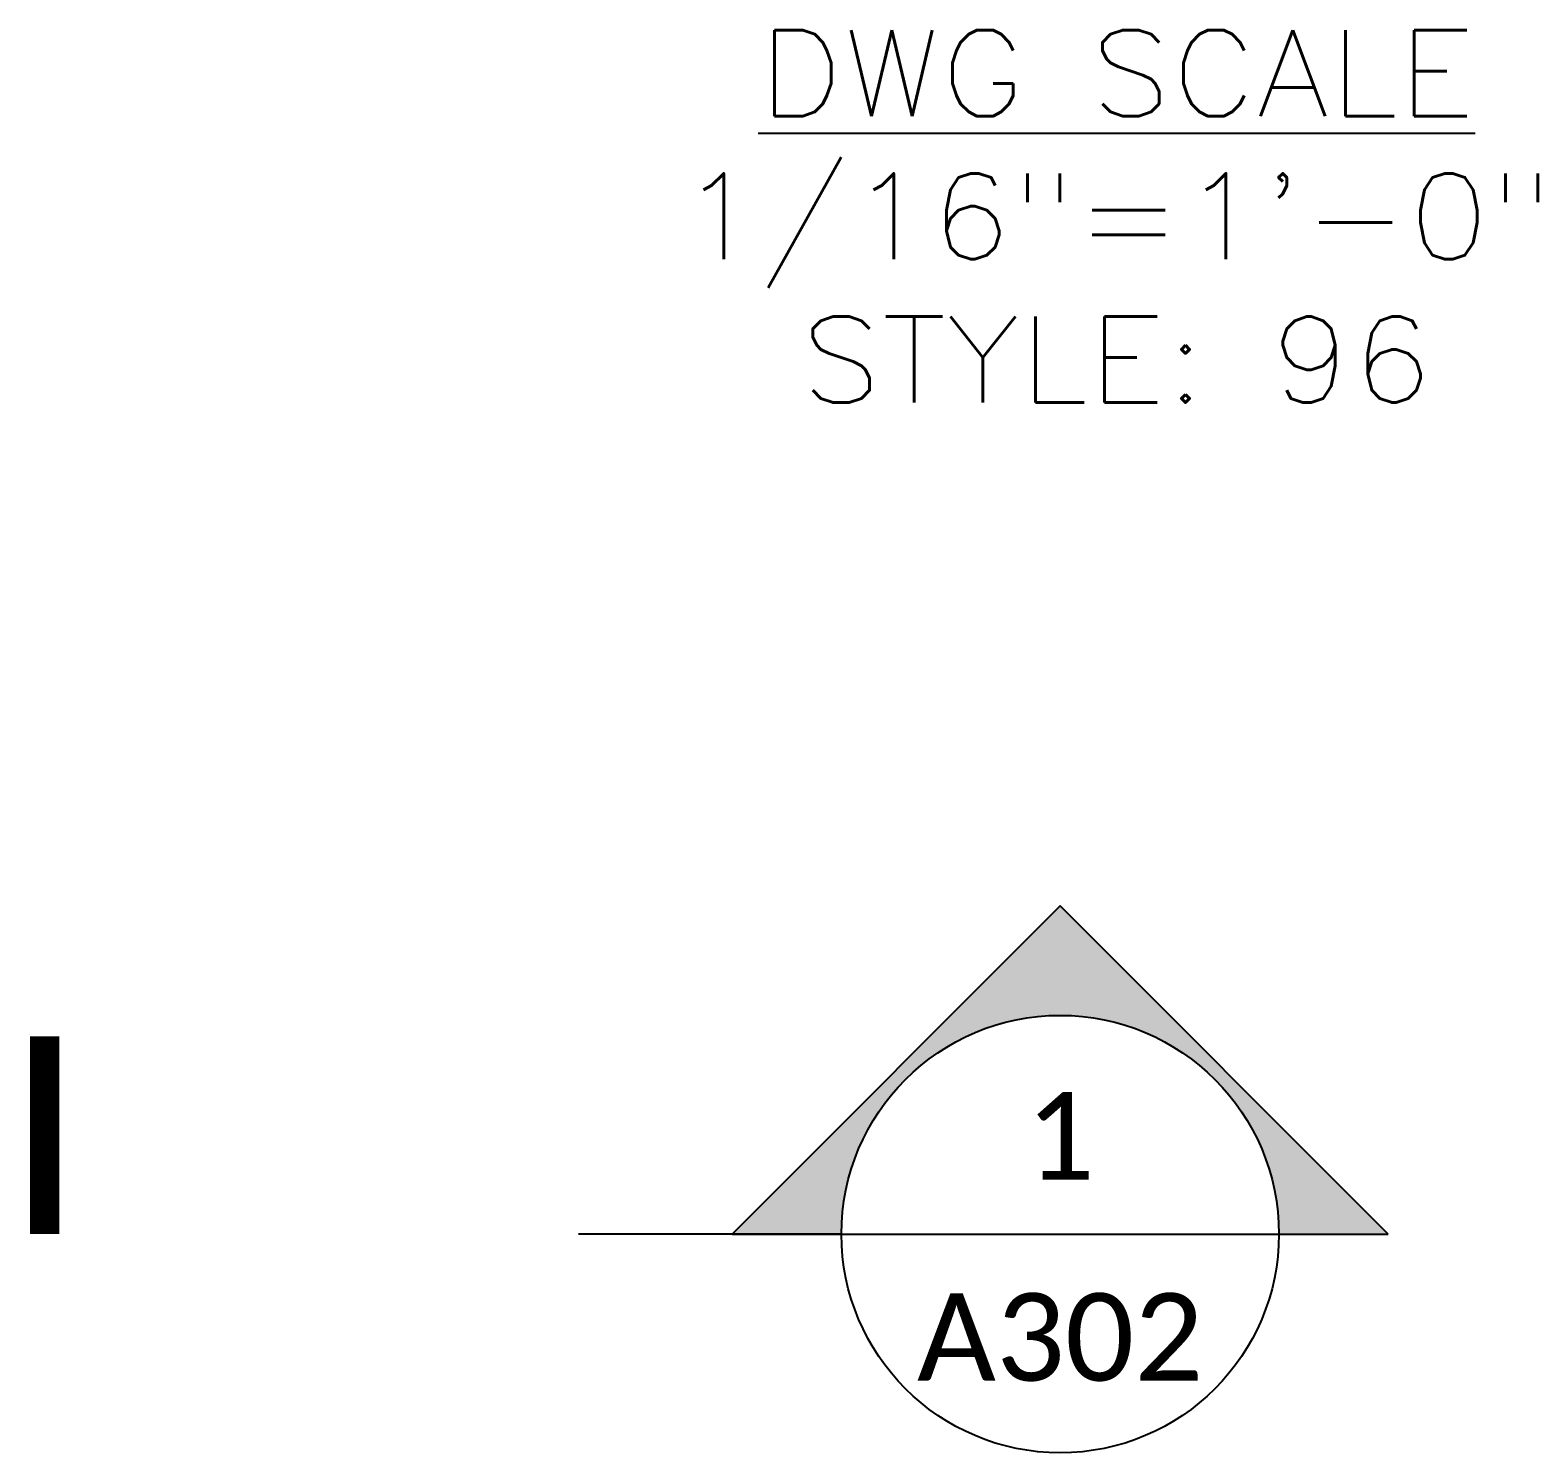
# Model space of a CAD drawing. Header units: inches. Extents: x -33163 to 19162, y -8858 to 30669.
# Drawn here: x -12873.2 to -12662.7, y 19405.5 to 19604.2 of the extents above; entities that cross this region are included whole.
import ezdxf
from ezdxf.enums import TextEntityAlignment as Align

# ---------------------------------------------------------------- set-up
doc = ezdxf.new("R2010")
doc.units = ezdxf.units.IN
doc.layers.get('0').update_dxf_attribs({"color": 9, "lineweight": 0})
doc.layers.get('Defpoints').update_dxf_attribs({"color": 254})
doc.layers.add('A-ANNO-SYMB-16', color=12, linetype='Continuous')
doc.styles.add('PDF Calibri', font='calibri.ttf')
doc.styles.add('ROMANS', font='romans.shx', dxfattribs={"width": 1.1})
doc.styles.add('TXT-STD-1-4', font='romans.shx', dxfattribs={"width": 0.8, "height": 4.5})

# ---------------------------------------------------------------- blocks, each defined once
blk = doc.blocks.new('A$C1D3A682B')
blk.add_hatch(color=256).paths.add_polyline_path([(54, 27), (45, 27, -1), (9, 27), (0, 27), (27, 0)])
for p, q in [((0, 27), (9, 27)), ((27, 0), (0, 27)), ((54, 27), (27, 0)), ((45, 27), (54, 27))]:
    blk.add_line(p, q)
blk = doc.blocks.new('SYM-DETAIL')
blk.add_line((-15, 0), (15, 0))
blk.add_circle((0, 0), 15)
at = {"style": 'TXT-STD-1-4', "width": 0.8}
for tag, p in [('DETAIL', (0, 6.74)), ('SHEET', (0, -7.05))]:
    blk.add_attdef(tag, text='', height=6, dxfattribs=at).set_placement(p, align=Align.MIDDLE)

msp = doc.modelspace()

# ---------------------------------------------------------------- linework, layer by layer
at = {"layer": 'A-ANNO-SYMB-16'}
msp.add_line((-12759.9394, 19436.05427, -0.01192), (-12796.6742, 19436.05427, -0.01192), dxfattribs=at)
at = {"layer": 'A-ANNO-SYMB-16', "elevation": -0.01192}
msp.add_lwpolyline([(-12871.19978, 19463.67345, 4.07299, 4.07299, 0), (-12871.19978, 19436.05427, 0, 0, 0), (-12818.97946, 19436.05427, 0, 0, 0)], format="xyseb", dxfattribs=at)

# ---------------------------------------------------------------- block references
at = {"layer": 'A-ANNO-SYMB-16', "xscale": -1.697079756860451, "yscale": 1.697079756860451, "zscale": 1.697079756860554, "rotation": 180}
msp.add_blockref('A$C1D3A682B', (-12775.21311, 19481.87542, -0.01192), dxfattribs=at)
at = {"layer": 'A-ANNO-SYMB-16'}
ref = msp.add_blockref('SYM-DETAIL', (-12729.39196, 19436.05427, -0.01192), dxfattribs=dict(at, xscale=2.036495708232541, yscale=2.036495708232541, zscale=2.036495708232541))
ref.add_attrib('DETAIL', '1', dxfattribs={"layer": '0', "height": 12.21897, "style": 'PDF Calibri'}).set_placement((-12729.39196, 19449.78756, -0.01192), align=Align.MIDDLE)
ref.add_attrib('SHEET', 'A302', dxfattribs={"layer": '0', "height": 12.218974, "style": 'PDF Calibri'}).set_placement((-12729.39196, 19421.69436, -0.01192), align=Align.MIDDLE)

# ---------------------------------------------------------------- texts
at = {"layer": 'Defpoints', "insert": (-12721.51178, 19604.17396), "char_height": 11.9986272, "width": 139.640625, "attachment_point": 2, "style": 'ROMANS'}
msp.add_mtext('\\A1;{\\LDWG SCALE\\P}1/16"=1\'-0"\\PSTYLE: 96', dxfattribs=at)

doc.saveas('drawing.dxf')
